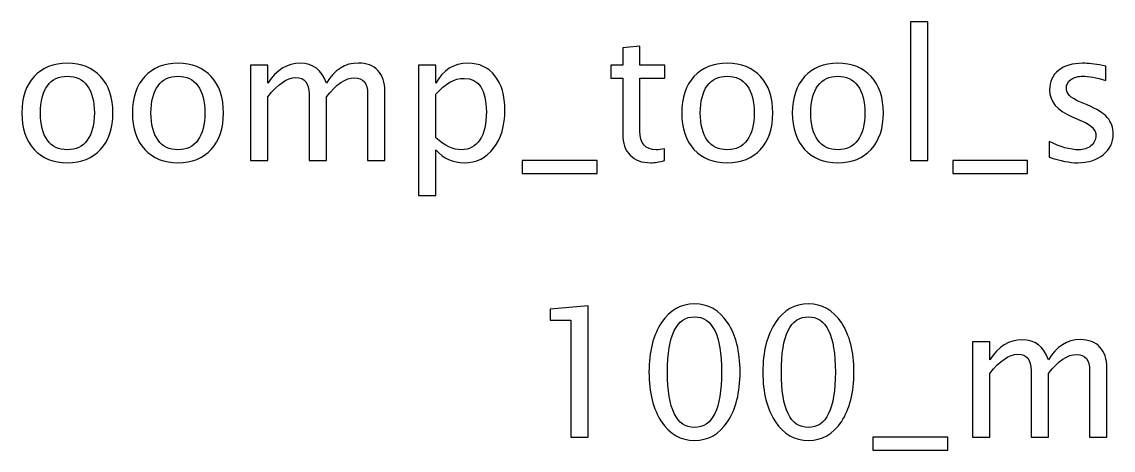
# Model space of a CAD drawing. Header units: centimetres. Extents: x -28.3 to 24.4, y -22.4 to 29.
# Drawn here: x -28.28 to -24.431, y 17.847 to 19.358 of the extents above; entities that cross this region are included whole.
import ezdxf

# ---------------------------------------------------------------- set-up
doc = ezdxf.new("R2010")
doc.units = ezdxf.units.CM
doc.header["$MEASUREMENT"] = 0
doc.layers.add('Layer 1', color=7, linetype='Continuous')

msp = doc.modelspace()

# ---------------------------------------------------------------- linework, layer by layer
at = {"layer": 'Layer 1'}
for points, knots in [([(-25.14572, 18.8682), (-25.14572, 18.8682), (-25.14572, 19.35779), (-25.14572, 19.35779), (-25.14572, 19.35779), (-25.14572, 19.35779), (-25.08476, 19.35779), (-25.08476, 19.35779), (-25.08476, 19.35779), (-25.08476, 19.35779), (-25.08476, 18.8682), (-25.08476, 18.8682), (-25.08476, 18.8682), (-25.08476, 18.8682), (-25.14572, 18.8682), (-25.14572, 18.8682)], [0, 0, 0, 0, 0.2, 0.2, 0.2, 0.2, 0.4, 0.4, 0.4, 0.4, 0.6, 0.6, 0.6, 0.6, 1, 1, 1, 1]), ([(-26.01291, 18.86831), (-26.03175, 18.86312), (-26.04816, 18.86058), (-26.06202, 18.86058), (-26.06202, 18.86058), (-26.09314, 18.86058), (-26.11737, 18.86947), (-26.13473, 18.88725), (-26.13473, 18.88725), (-26.15219, 18.90503), (-26.16087, 18.92969), (-26.16087, 18.96133), (-26.16087, 18.96133), (-26.16087, 18.96133), (-26.16087, 19.15903), (-26.16087, 19.15903), (-26.16087, 19.15903), (-26.16087, 19.15903), (-26.20299, 19.15903), (-26.20299, 19.15903), (-26.20299, 19.15903), (-26.20299, 19.15903), (-26.20299, 19.20475), (-26.20299, 19.20475), (-26.20299, 19.20475), (-26.20299, 19.20475), (-26.16087, 19.20475), (-26.16087, 19.20475), (-26.16087, 19.20475), (-26.16087, 19.20475), (-26.16087, 19.2656), (-26.16087, 19.2656), (-26.16087, 19.2656), (-26.16087, 19.2656), (-26.09991, 19.27143), (-26.09991, 19.27143), (-26.09991, 19.27143), (-26.09991, 19.27143), (-26.09991, 19.20475), (-26.09991, 19.20475), (-26.09991, 19.20475), (-26.09991, 19.20475), (-26.01164, 19.20475), (-26.01164, 19.20475), (-26.01164, 19.20475), (-26.01164, 19.20475), (-26.01164, 19.15903), (-26.01164, 19.15903), (-26.01164, 19.15903), (-26.01164, 19.15903), (-26.09991, 19.15903), (-26.09991, 19.15903), (-26.09991, 19.15903), (-26.09991, 19.15903), (-26.09991, 18.97234), (-26.09991, 18.97234), (-26.09991, 18.97234), (-26.09991, 18.92831), (-26.08075, 18.9063), (-26.04255, 18.9063), (-26.04255, 18.9063), (-26.0344, 18.9063), (-26.02456, 18.90768), (-26.01291, 18.91032), (-26.01291, 18.91032), (-26.01291, 18.91032), (-26.01291, 18.86831), (-26.01291, 18.86831)], [0, 0, 0, 0, 0.0555556, 0.0555556, 0.0555556, 0.0555556, 0.1111111, 0.1111111, 0.1111111, 0.1111111, 0.1666667, 0.1666667, 0.1666667, 0.1666667, 0.2222222, 0.2222222, 0.2222222, 0.2222222, 0.2777778, 0.2777778, 0.2777778, 0.2777778, 0.3333333, 0.3333333, 0.3333333, 0.3333333, 0.3888889, 0.3888889, 0.3888889, 0.3888889, 0.4444444, 0.4444444, 0.4444444, 0.4444444, 0.5, 0.5, 0.5, 0.5, 0.5555556, 0.5555556, 0.5555556, 0.5555556, 0.6111111, 0.6111111, 0.6111111, 0.6111111, 0.6666667, 0.6666667, 0.6666667, 0.6666667, 0.7222222, 0.7222222, 0.7222222, 0.7222222, 0.7777778, 0.7777778, 0.7777778, 0.7777778, 0.8333333, 0.8333333, 0.8333333, 0.8333333, 0.8888889, 0.8888889, 0.8888889, 0.8888889, 1, 1, 1, 1]), ([(-28.11963, 18.86058), (-28.16906, 18.86058), (-28.20822, 18.87635), (-28.237, 18.90789), (-28.237, 18.90789), (-28.2659, 18.93943), (-28.28029, 18.98229), (-28.28029, 19.03637), (-28.28029, 19.03637), (-28.28029, 19.09034), (-28.2659, 19.1331), (-28.237, 19.16453), (-28.237, 19.16453), (-28.20822, 19.19597), (-28.16906, 19.21174), (-28.11963, 19.21174), (-28.11963, 19.21174), (-28.07021, 19.21174), (-28.03105, 19.19597), (-28.00227, 19.16453), (-28.00227, 19.16453), (-27.97337, 19.1331), (-27.95898, 19.09034), (-27.95898, 19.03637), (-27.95898, 19.03637), (-27.95898, 18.98229), (-27.97337, 18.93943), (-28.00227, 18.90789), (-28.00227, 18.90789), (-28.03105, 18.87635), (-28.07021, 18.86058), (-28.11963, 18.86058)], [0, 0, 0, 0, 0.1111111, 0.1111111, 0.1111111, 0.1111111, 0.2222222, 0.2222222, 0.2222222, 0.2222222, 0.3333333, 0.3333333, 0.3333333, 0.3333333, 0.4444444, 0.4444444, 0.4444444, 0.4444444, 0.5555556, 0.5555556, 0.5555556, 0.5555556, 0.6666667, 0.6666667, 0.6666667, 0.6666667, 0.7777778, 0.7777778, 0.7777778, 0.7777778, 1, 1, 1, 1]), ([(-27.72953, 18.86058), (-27.77896, 18.86058), (-27.81812, 18.87635), (-27.8469, 18.90789), (-27.8469, 18.90789), (-27.8758, 18.93943), (-27.89019, 18.98229), (-27.89019, 19.03637), (-27.89019, 19.03637), (-27.89019, 19.09034), (-27.8758, 19.1331), (-27.8469, 19.16453), (-27.8469, 19.16453), (-27.81812, 19.19597), (-27.77896, 19.21174), (-27.72953, 19.21174), (-27.72953, 19.21174), (-27.68011, 19.21174), (-27.64095, 19.19597), (-27.61217, 19.16453), (-27.61217, 19.16453), (-27.58327, 19.1331), (-27.56888, 19.09034), (-27.56888, 19.03637), (-27.56888, 19.03637), (-27.56888, 18.98229), (-27.58327, 18.93943), (-27.61217, 18.90789), (-27.61217, 18.90789), (-27.64095, 18.87635), (-27.68011, 18.86058), (-27.72953, 18.86058)], [0, 0, 0, 0, 0.1111111, 0.1111111, 0.1111111, 0.1111111, 0.2222222, 0.2222222, 0.2222222, 0.2222222, 0.3333333, 0.3333333, 0.3333333, 0.3333333, 0.4444444, 0.4444444, 0.4444444, 0.4444444, 0.5555556, 0.5555556, 0.5555556, 0.5555556, 0.6666667, 0.6666667, 0.6666667, 0.6666667, 0.7777778, 0.7777778, 0.7777778, 0.7777778, 1, 1, 1, 1]), ([(-27.47342, 18.8682), (-27.47342, 18.8682), (-27.47342, 19.20475), (-27.47342, 19.20475), (-27.47342, 19.20475), (-27.47342, 19.20475), (-27.41246, 19.20475), (-27.41246, 19.20475), (-27.41246, 19.20475), (-27.41246, 19.20475), (-27.41246, 19.14114), (-27.41246, 19.14114), (-27.41246, 19.14114), (-27.38272, 19.18824), (-27.34462, 19.21174), (-27.29795, 19.21174), (-27.29795, 19.21174), (-27.25297, 19.21174), (-27.22238, 19.18824), (-27.20608, 19.14114), (-27.20608, 19.14114), (-27.17719, 19.18866), (-27.13952, 19.21237), (-27.09327, 19.21237), (-27.09327, 19.21237), (-27.06374, 19.21237), (-27.04077, 19.20369), (-27.02437, 19.18623), (-27.02437, 19.18623), (-27.00796, 19.16877), (-26.99971, 19.14432), (-26.99971, 19.11289), (-26.99971, 19.11289), (-26.99971, 19.11289), (-26.99971, 18.8682), (-26.99971, 18.8682), (-26.99971, 18.8682), (-26.99971, 18.8682), (-27.06067, 18.8682), (-27.06067, 18.8682), (-27.06067, 18.8682), (-27.06067, 18.8682), (-27.06067, 19.10283), (-27.06067, 19.10283), (-27.06067, 19.10283), (-27.06067, 19.14114), (-27.07591, 19.1603), (-27.10639, 19.1603), (-27.10639, 19.1603), (-27.13803, 19.1603), (-27.17127, 19.13797), (-27.20608, 19.0932), (-27.20608, 19.0932), (-27.20608, 19.0932), (-27.20608, 18.8682), (-27.20608, 18.8682), (-27.20608, 18.8682), (-27.20608, 18.8682), (-27.26704, 18.8682), (-27.26704, 18.8682), (-27.26704, 18.8682), (-27.26704, 18.8682), (-27.26704, 19.10304), (-27.26704, 19.10304), (-27.26704, 19.10304), (-27.26704, 19.14167), (-27.2825, 19.16094), (-27.31351, 19.16094), (-27.31351, 19.16094), (-27.3443, 19.16094), (-27.37732, 19.1385), (-27.41246, 19.09352), (-27.41246, 19.09352), (-27.41246, 19.09352), (-27.41246, 18.8682), (-27.41246, 18.8682), (-27.41246, 18.8682), (-27.41246, 18.8682), (-27.47342, 18.8682), (-27.47342, 18.8682)], [0, 0, 0, 0, 0.047619, 0.047619, 0.047619, 0.047619, 0.0952381, 0.0952381, 0.0952381, 0.0952381, 0.1428571, 0.1428571, 0.1428571, 0.1428571, 0.1904762, 0.1904762, 0.1904762, 0.1904762, 0.2380952, 0.2380952, 0.2380952, 0.2380952, 0.2857143, 0.2857143, 0.2857143, 0.2857143, 0.3333333, 0.3333333, 0.3333333, 0.3333333, 0.3809524, 0.3809524, 0.3809524, 0.3809524, 0.4285714, 0.4285714, 0.4285714, 0.4285714, 0.4761905, 0.4761905, 0.4761905, 0.4761905, 0.5238095, 0.5238095, 0.5238095, 0.5238095, 0.5714286, 0.5714286, 0.5714286, 0.5714286, 0.6190476, 0.6190476, 0.6190476, 0.6190476, 0.6666667, 0.6666667, 0.6666667, 0.6666667, 0.7142857, 0.7142857, 0.7142857, 0.7142857, 0.7619048, 0.7619048, 0.7619048, 0.7619048, 0.8095238, 0.8095238, 0.8095238, 0.8095238, 0.8571429, 0.8571429, 0.8571429, 0.8571429, 0.9047619, 0.9047619, 0.9047619, 0.9047619, 1, 1, 1, 1]), ([(-26.88054, 18.74564), (-26.88054, 18.74564), (-26.88054, 19.20475), (-26.88054, 19.20475), (-26.88054, 19.20475), (-26.88054, 19.20475), (-26.81958, 19.20475), (-26.81958, 19.20475), (-26.81958, 19.20475), (-26.81958, 19.20475), (-26.81958, 19.14114), (-26.81958, 19.14114), (-26.81958, 19.14114), (-26.7946, 19.18824), (-26.75703, 19.21174), (-26.70697, 19.21174), (-26.70697, 19.21174), (-26.66644, 19.21174), (-26.63458, 19.19702), (-26.6113, 19.1675), (-26.6113, 19.1675), (-26.58802, 19.13797), (-26.57637, 19.09765), (-26.57637, 19.04653), (-26.57637, 19.04653), (-26.57637, 18.99086), (-26.5896, 18.94588), (-26.61596, 18.9118), (-26.61596, 18.9118), (-26.64231, 18.87762), (-26.67702, 18.86058), (-26.71999, 18.86058), (-26.71999, 18.86058), (-26.75989, 18.86058), (-26.79312, 18.87582), (-26.81958, 18.90641), (-26.81958, 18.90641), (-26.81958, 18.90641), (-26.81958, 18.74564), (-26.81958, 18.74564), (-26.81958, 18.74564), (-26.81958, 18.74564), (-26.88054, 18.74564), (-26.88054, 18.74564)], [0, 0, 0, 0, 0.0833333, 0.0833333, 0.0833333, 0.0833333, 0.1666667, 0.1666667, 0.1666667, 0.1666667, 0.25, 0.25, 0.25, 0.25, 0.3333333, 0.3333333, 0.3333333, 0.3333333, 0.4166667, 0.4166667, 0.4166667, 0.4166667, 0.5, 0.5, 0.5, 0.5, 0.5833333, 0.5833333, 0.5833333, 0.5833333, 0.6666667, 0.6666667, 0.6666667, 0.6666667, 0.75, 0.75, 0.75, 0.75, 0.8333333, 0.8333333, 0.8333333, 0.8333333, 1, 1, 1, 1]), ([(-25.79193, 18.86058), (-25.84136, 18.86058), (-25.88052, 18.87635), (-25.9093, 18.90789), (-25.9093, 18.90789), (-25.9382, 18.93943), (-25.95259, 18.98229), (-25.95259, 19.03637), (-25.95259, 19.03637), (-25.95259, 19.09034), (-25.9382, 19.1331), (-25.9093, 19.16453), (-25.9093, 19.16453), (-25.88052, 19.19597), (-25.84136, 19.21174), (-25.79193, 19.21174), (-25.79193, 19.21174), (-25.74251, 19.21174), (-25.70335, 19.19597), (-25.67457, 19.16453), (-25.67457, 19.16453), (-25.64567, 19.1331), (-25.63128, 19.09034), (-25.63128, 19.03637), (-25.63128, 19.03637), (-25.63128, 18.98229), (-25.64567, 18.93943), (-25.67457, 18.90789), (-25.67457, 18.90789), (-25.70335, 18.87635), (-25.74251, 18.86058), (-25.79193, 18.86058)], [0, 0, 0, 0, 0.1111111, 0.1111111, 0.1111111, 0.1111111, 0.2222222, 0.2222222, 0.2222222, 0.2222222, 0.3333333, 0.3333333, 0.3333333, 0.3333333, 0.4444444, 0.4444444, 0.4444444, 0.4444444, 0.5555556, 0.5555556, 0.5555556, 0.5555556, 0.6666667, 0.6666667, 0.6666667, 0.6666667, 0.7777778, 0.7777778, 0.7777778, 0.7777778, 1, 1, 1, 1]), ([(-25.40183, 18.86058), (-25.45126, 18.86058), (-25.49042, 18.87635), (-25.5192, 18.90789), (-25.5192, 18.90789), (-25.5481, 18.93943), (-25.56249, 18.98229), (-25.56249, 19.03637), (-25.56249, 19.03637), (-25.56249, 19.09034), (-25.5481, 19.1331), (-25.5192, 19.16453), (-25.5192, 19.16453), (-25.49042, 19.19597), (-25.45126, 19.21174), (-25.40183, 19.21174), (-25.40183, 19.21174), (-25.35241, 19.21174), (-25.31325, 19.19597), (-25.28447, 19.16453), (-25.28447, 19.16453), (-25.25557, 19.1331), (-25.24118, 19.09034), (-25.24118, 19.03637), (-25.24118, 19.03637), (-25.24118, 18.98229), (-25.25557, 18.93943), (-25.28447, 18.90789), (-25.28447, 18.90789), (-25.31325, 18.87635), (-25.35241, 18.86058), (-25.40183, 18.86058)], [0, 0, 0, 0, 0.1111111, 0.1111111, 0.1111111, 0.1111111, 0.2222222, 0.2222222, 0.2222222, 0.2222222, 0.3333333, 0.3333333, 0.3333333, 0.3333333, 0.4444444, 0.4444444, 0.4444444, 0.4444444, 0.5555556, 0.5555556, 0.5555556, 0.5555556, 0.6666667, 0.6666667, 0.6666667, 0.6666667, 0.7777778, 0.7777778, 0.7777778, 0.7777778, 1, 1, 1, 1]), ([(-24.65676, 18.88027), (-24.65676, 18.88027), (-24.65676, 18.93615), (-24.65676, 18.93615), (-24.65676, 18.93615), (-24.61687, 18.91625), (-24.58226, 18.9063), (-24.55273, 18.9063), (-24.55273, 18.9063), (-24.53516, 18.9063), (-24.52056, 18.91106), (-24.50902, 18.92059), (-24.50902, 18.92059), (-24.49749, 18.93001), (-24.49166, 18.94186), (-24.49166, 18.95615), (-24.49166, 18.95615), (-24.49166, 18.977), (-24.50786, 18.99425), (-24.54024, 19.0079), (-24.54024, 19.0079), (-24.54024, 19.0079), (-24.57591, 19.02303), (-24.57591, 19.02303), (-24.57591, 19.02303), (-24.62851, 19.04484), (-24.65486, 19.07637), (-24.65486, 19.11733), (-24.65486, 19.11733), (-24.65486, 19.14665), (-24.64449, 19.16972), (-24.62374, 19.18655), (-24.62374, 19.18655), (-24.603, 19.20337), (-24.57453, 19.21174), (-24.53844, 19.21174), (-24.53844, 19.21174), (-24.51971, 19.21174), (-24.49643, 19.2092), (-24.4688, 19.20401), (-24.4688, 19.20401), (-24.4688, 19.20401), (-24.4561, 19.20158), (-24.4561, 19.20158), (-24.4561, 19.20158), (-24.4561, 19.20158), (-24.4561, 19.15078), (-24.4561, 19.15078), (-24.4561, 19.15078), (-24.49008, 19.16094), (-24.51717, 19.16602), (-24.53738, 19.16602), (-24.53738, 19.16602), (-24.55516, 19.16602), (-24.56924, 19.1621), (-24.57993, 19.15437), (-24.57993, 19.15437), (-24.59051, 19.14665), (-24.5958, 19.13628), (-24.5958, 19.12326), (-24.5958, 19.12326), (-24.5958, 19.10495), (-24.58099, 19.08939), (-24.55125, 19.0768), (-24.55125, 19.0768), (-24.55125, 19.0768), (-24.52193, 19.06442), (-24.52193, 19.06442), (-24.52193, 19.06442), (-24.4887, 19.05045), (-24.46521, 19.03563), (-24.45145, 19.02007), (-24.45145, 19.02007), (-24.43758, 19.00451), (-24.4307, 18.98504), (-24.4307, 18.96176), (-24.4307, 18.96176), (-24.4307, 18.93223), (-24.44235, 18.90799), (-24.46574, 18.88905), (-24.46574, 18.88905), (-24.48902, 18.87011), (-24.51886, 18.86058), (-24.55516, 18.86058), (-24.55516, 18.86058), (-24.5831, 18.86058), (-24.61687, 18.86714), (-24.65676, 18.88027)], [0, 0, 0, 0, 0.0434783, 0.0434783, 0.0434783, 0.0434783, 0.0869565, 0.0869565, 0.0869565, 0.0869565, 0.1304348, 0.1304348, 0.1304348, 0.1304348, 0.173913, 0.173913, 0.173913, 0.173913, 0.2173913, 0.2173913, 0.2173913, 0.2173913, 0.2608696, 0.2608696, 0.2608696, 0.2608696, 0.3043478, 0.3043478, 0.3043478, 0.3043478, 0.3478261, 0.3478261, 0.3478261, 0.3478261, 0.3913043, 0.3913043, 0.3913043, 0.3913043, 0.4347826, 0.4347826, 0.4347826, 0.4347826, 0.4782609, 0.4782609, 0.4782609, 0.4782609, 0.5217391, 0.5217391, 0.5217391, 0.5217391, 0.5652174, 0.5652174, 0.5652174, 0.5652174, 0.6086957, 0.6086957, 0.6086957, 0.6086957, 0.6521739, 0.6521739, 0.6521739, 0.6521739, 0.6956522, 0.6956522, 0.6956522, 0.6956522, 0.7391304, 0.7391304, 0.7391304, 0.7391304, 0.7826087, 0.7826087, 0.7826087, 0.7826087, 0.826087, 0.826087, 0.826087, 0.826087, 0.8695652, 0.8695652, 0.8695652, 0.8695652, 0.9130435, 0.9130435, 0.9130435, 0.9130435, 1, 1, 1, 1]), ([(-28.11974, 18.9063), (-28.08958, 18.9063), (-28.06608, 18.91762), (-28.04936, 18.94038), (-28.04936, 18.94038), (-28.03275, 18.96303), (-28.02438, 18.99509), (-28.02438, 19.03637), (-28.02438, 19.03637), (-28.02438, 19.07754), (-28.03275, 19.1095), (-28.04936, 19.13215), (-28.04936, 19.13215), (-28.06608, 19.15469), (-28.08958, 19.16602), (-28.11974, 19.16602), (-28.11974, 19.16602), (-28.15001, 19.16602), (-28.1735, 19.15469), (-28.19001, 19.13215), (-28.19001, 19.13215), (-28.20663, 19.1095), (-28.21488, 19.07754), (-28.21488, 19.03637), (-28.21488, 19.03637), (-28.21488, 18.99509), (-28.20663, 18.96303), (-28.19001, 18.94038), (-28.19001, 18.94038), (-28.1735, 18.91762), (-28.15001, 18.9063), (-28.11974, 18.9063)], [0, 0, 0, 0, 0.1111111, 0.1111111, 0.1111111, 0.1111111, 0.2222222, 0.2222222, 0.2222222, 0.2222222, 0.3333333, 0.3333333, 0.3333333, 0.3333333, 0.4444444, 0.4444444, 0.4444444, 0.4444444, 0.5555556, 0.5555556, 0.5555556, 0.5555556, 0.6666667, 0.6666667, 0.6666667, 0.6666667, 0.7777778, 0.7777778, 0.7777778, 0.7777778, 1, 1, 1, 1]), ([(-27.72964, 18.9063), (-27.69948, 18.9063), (-27.67598, 18.91762), (-27.65926, 18.94038), (-27.65926, 18.94038), (-27.64265, 18.96303), (-27.63428, 18.99509), (-27.63428, 19.03637), (-27.63428, 19.03637), (-27.63428, 19.07754), (-27.64265, 19.1095), (-27.65926, 19.13215), (-27.65926, 19.13215), (-27.67598, 19.15469), (-27.69948, 19.16602), (-27.72964, 19.16602), (-27.72964, 19.16602), (-27.75991, 19.16602), (-27.7834, 19.15469), (-27.79991, 19.13215), (-27.79991, 19.13215), (-27.81653, 19.1095), (-27.82478, 19.07754), (-27.82478, 19.03637), (-27.82478, 19.03637), (-27.82478, 18.99509), (-27.81653, 18.96303), (-27.79991, 18.94038), (-27.79991, 18.94038), (-27.7834, 18.91762), (-27.75991, 18.9063), (-27.72964, 18.9063)], [0, 0, 0, 0, 0.1111111, 0.1111111, 0.1111111, 0.1111111, 0.2222222, 0.2222222, 0.2222222, 0.2222222, 0.3333333, 0.3333333, 0.3333333, 0.3333333, 0.4444444, 0.4444444, 0.4444444, 0.4444444, 0.5555556, 0.5555556, 0.5555556, 0.5555556, 0.6666667, 0.6666667, 0.6666667, 0.6666667, 0.7777778, 0.7777778, 0.7777778, 0.7777778, 1, 1, 1, 1]), ([(-26.81958, 18.94842), (-26.78815, 18.92038), (-26.7582, 18.9063), (-26.72973, 18.9063), (-26.72973, 18.9063), (-26.70168, 18.9063), (-26.67999, 18.91805), (-26.66475, 18.94144), (-26.66475, 18.94144), (-26.6494, 18.96483), (-26.64178, 18.99774), (-26.64178, 19.04029), (-26.64178, 19.04029), (-26.64178, 19.11903), (-26.66781, 19.1584), (-26.71988, 19.1584), (-26.71988, 19.1584), (-26.75396, 19.1584), (-26.78719, 19.13998), (-26.81958, 19.10304), (-26.81958, 19.10304), (-26.81958, 19.10304), (-26.81958, 18.94842), (-26.81958, 18.94842)], [0, 0, 0, 0, 0.1428571, 0.1428571, 0.1428571, 0.1428571, 0.2857143, 0.2857143, 0.2857143, 0.2857143, 0.4285714, 0.4285714, 0.4285714, 0.4285714, 0.5714286, 0.5714286, 0.5714286, 0.5714286, 0.7142857, 0.7142857, 0.7142857, 0.7142857, 1, 1, 1, 1]), ([(-25.79204, 18.9063), (-25.76188, 18.9063), (-25.73838, 18.91762), (-25.72166, 18.94038), (-25.72166, 18.94038), (-25.70505, 18.96303), (-25.69668, 18.99509), (-25.69668, 19.03637), (-25.69668, 19.03637), (-25.69668, 19.07754), (-25.70505, 19.1095), (-25.72166, 19.13215), (-25.72166, 19.13215), (-25.73838, 19.15469), (-25.76188, 19.16602), (-25.79204, 19.16602), (-25.79204, 19.16602), (-25.82231, 19.16602), (-25.8458, 19.15469), (-25.86231, 19.13215), (-25.86231, 19.13215), (-25.87893, 19.1095), (-25.88718, 19.07754), (-25.88718, 19.03637), (-25.88718, 19.03637), (-25.88718, 18.99509), (-25.87893, 18.96303), (-25.86231, 18.94038), (-25.86231, 18.94038), (-25.8458, 18.91762), (-25.82231, 18.9063), (-25.79204, 18.9063)], [0, 0, 0, 0, 0.1111111, 0.1111111, 0.1111111, 0.1111111, 0.2222222, 0.2222222, 0.2222222, 0.2222222, 0.3333333, 0.3333333, 0.3333333, 0.3333333, 0.4444444, 0.4444444, 0.4444444, 0.4444444, 0.5555556, 0.5555556, 0.5555556, 0.5555556, 0.6666667, 0.6666667, 0.6666667, 0.6666667, 0.7777778, 0.7777778, 0.7777778, 0.7777778, 1, 1, 1, 1]), ([(-25.40194, 18.9063), (-25.37178, 18.9063), (-25.34828, 18.91762), (-25.33156, 18.94038), (-25.33156, 18.94038), (-25.31495, 18.96303), (-25.30658, 18.99509), (-25.30658, 19.03637), (-25.30658, 19.03637), (-25.30658, 19.07754), (-25.31495, 19.1095), (-25.33156, 19.13215), (-25.33156, 19.13215), (-25.34828, 19.15469), (-25.37178, 19.16602), (-25.40194, 19.16602), (-25.40194, 19.16602), (-25.43221, 19.16602), (-25.4557, 19.15469), (-25.47221, 19.13215), (-25.47221, 19.13215), (-25.48883, 19.1095), (-25.49708, 19.07754), (-25.49708, 19.03637), (-25.49708, 19.03637), (-25.49708, 18.99509), (-25.48883, 18.96303), (-25.47221, 18.94038), (-25.47221, 18.94038), (-25.4557, 18.91762), (-25.43221, 18.9063), (-25.40194, 18.9063)], [0, 0, 0, 0, 0.1111111, 0.1111111, 0.1111111, 0.1111111, 0.2222222, 0.2222222, 0.2222222, 0.2222222, 0.3333333, 0.3333333, 0.3333333, 0.3333333, 0.4444444, 0.4444444, 0.4444444, 0.4444444, 0.5555556, 0.5555556, 0.5555556, 0.5555556, 0.6666667, 0.6666667, 0.6666667, 0.6666667, 0.7777778, 0.7777778, 0.7777778, 0.7777778, 1, 1, 1, 1]), ([(-26.5152, 18.82248), (-26.5152, 18.82248), (-26.5152, 18.8682), (-26.5152, 18.8682), (-26.5152, 18.8682), (-26.5152, 18.8682), (-26.25104, 18.8682), (-26.25104, 18.8682), (-26.25104, 18.8682), (-26.25104, 18.8682), (-26.25104, 18.82248), (-26.25104, 18.82248), (-26.25104, 18.82248), (-26.25104, 18.82248), (-26.5152, 18.82248), (-26.5152, 18.82248)], [0, 0, 0, 0, 0.2, 0.2, 0.2, 0.2, 0.4, 0.4, 0.4, 0.4, 0.6, 0.6, 0.6, 0.6, 1, 1, 1, 1]), ([(-24.99649, 18.82248), (-24.99649, 18.82248), (-24.99649, 18.8682), (-24.99649, 18.8682), (-24.99649, 18.8682), (-24.99649, 18.8682), (-24.73233, 18.8682), (-24.73233, 18.8682), (-24.73233, 18.8682), (-24.73233, 18.8682), (-24.73233, 18.82248), (-24.73233, 18.82248), (-24.73233, 18.82248), (-24.73233, 18.82248), (-24.99649, 18.82248), (-24.99649, 18.82248)], [0, 0, 0, 0, 0.2, 0.2, 0.2, 0.2, 0.4, 0.4, 0.4, 0.4, 0.6, 0.6, 0.6, 0.6, 1, 1, 1, 1]), ([(-25.90745, 17.88099), (-25.9556, 17.88099), (-25.99444, 17.90311), (-26.02387, 17.94724), (-26.02387, 17.94724), (-26.05339, 17.99137), (-26.0681, 18.04958), (-26.0681, 18.12197), (-26.0681, 18.12197), (-26.0681, 18.19436), (-26.05339, 18.25257), (-26.02387, 18.2967), (-26.02387, 18.2967), (-25.99444, 18.34084), (-25.9556, 18.36296), (-25.90745, 18.36296), (-25.90745, 18.36296), (-25.85908, 18.36296), (-25.82024, 18.34094), (-25.79082, 18.29692), (-25.79082, 18.29692), (-25.76151, 18.25289), (-25.74679, 18.19457), (-25.74679, 18.12197), (-25.74679, 18.12197), (-25.74679, 18.04958), (-25.76151, 17.99137), (-25.79082, 17.94724), (-25.79082, 17.94724), (-25.82024, 17.90311), (-25.85908, 17.88099), (-25.90745, 17.88099)], [0, 0, 0, 0, 0.1111111, 0.1111111, 0.1111111, 0.1111111, 0.2222222, 0.2222222, 0.2222222, 0.2222222, 0.3333333, 0.3333333, 0.3333333, 0.3333333, 0.4444444, 0.4444444, 0.4444444, 0.4444444, 0.5555556, 0.5555556, 0.5555556, 0.5555556, 0.6666667, 0.6666667, 0.6666667, 0.6666667, 0.7777778, 0.7777778, 0.7777778, 0.7777778, 1, 1, 1, 1]), ([(-25.50592, 17.88099), (-25.55407, 17.88099), (-25.59291, 17.90311), (-25.62234, 17.94724), (-25.62234, 17.94724), (-25.65186, 17.99137), (-25.66657, 18.04958), (-25.66657, 18.12197), (-25.66657, 18.12197), (-25.66657, 18.19436), (-25.65186, 18.25257), (-25.62234, 18.2967), (-25.62234, 18.2967), (-25.59291, 18.34084), (-25.55407, 18.36296), (-25.50592, 18.36296), (-25.50592, 18.36296), (-25.45755, 18.36296), (-25.41871, 18.34094), (-25.38929, 18.29692), (-25.38929, 18.29692), (-25.35998, 18.25289), (-25.34526, 18.19457), (-25.34526, 18.12197), (-25.34526, 18.12197), (-25.34526, 18.04958), (-25.35998, 17.99137), (-25.38929, 17.94724), (-25.38929, 17.94724), (-25.41871, 17.90311), (-25.45755, 17.88099), (-25.50592, 17.88099)], [0, 0, 0, 0, 0.1111111, 0.1111111, 0.1111111, 0.1111111, 0.2222222, 0.2222222, 0.2222222, 0.2222222, 0.3333333, 0.3333333, 0.3333333, 0.3333333, 0.4444444, 0.4444444, 0.4444444, 0.4444444, 0.5555556, 0.5555556, 0.5555556, 0.5555556, 0.6666667, 0.6666667, 0.6666667, 0.6666667, 0.7777778, 0.7777778, 0.7777778, 0.7777778, 1, 1, 1, 1]), ([(-26.34327, 17.89242), (-26.34327, 17.89242), (-26.34327, 18.30581), (-26.34327, 18.30581), (-26.34327, 18.30581), (-26.34327, 18.30581), (-26.41629, 18.30581), (-26.41629, 18.30581), (-26.41629, 18.30581), (-26.41629, 18.30581), (-26.41629, 18.34391), (-26.41629, 18.34391), (-26.41629, 18.34391), (-26.41629, 18.34391), (-26.28231, 18.35534), (-26.28231, 18.35534), (-26.28231, 18.35534), (-26.28231, 18.35534), (-26.28231, 17.89242), (-26.28231, 17.89242), (-26.28231, 17.89242), (-26.28231, 17.89242), (-26.34327, 17.89242), (-26.34327, 17.89242)], [0, 0, 0, 0, 0.1428571, 0.1428571, 0.1428571, 0.1428571, 0.2857143, 0.2857143, 0.2857143, 0.2857143, 0.4285714, 0.4285714, 0.4285714, 0.4285714, 0.5714286, 0.5714286, 0.5714286, 0.5714286, 0.7142857, 0.7142857, 0.7142857, 0.7142857, 1, 1, 1, 1]), ([(-25.90756, 17.92671), (-25.84395, 17.92671), (-25.8122, 17.9918), (-25.8122, 18.12197), (-25.8122, 18.12197), (-25.8122, 18.25215), (-25.84395, 18.31724), (-25.90756, 18.31724), (-25.90756, 18.31724), (-25.97095, 18.31724), (-26.0027, 18.25215), (-26.0027, 18.12197), (-26.0027, 18.12197), (-26.0027, 17.9918), (-25.97095, 17.92671), (-25.90756, 17.92671)], [0, 0, 0, 0, 0.2, 0.2, 0.2, 0.2, 0.4, 0.4, 0.4, 0.4, 0.6, 0.6, 0.6, 0.6, 1, 1, 1, 1]), ([(-25.50603, 17.92671), (-25.44242, 17.92671), (-25.41067, 17.9918), (-25.41067, 18.12197), (-25.41067, 18.12197), (-25.41067, 18.25215), (-25.44242, 18.31724), (-25.50603, 18.31724), (-25.50603, 18.31724), (-25.56942, 18.31724), (-25.60117, 18.25215), (-25.60117, 18.12197), (-25.60117, 18.12197), (-25.60117, 17.9918), (-25.56942, 17.92671), (-25.50603, 17.92671)], [0, 0, 0, 0, 0.2, 0.2, 0.2, 0.2, 0.4, 0.4, 0.4, 0.4, 0.6, 0.6, 0.6, 0.6, 1, 1, 1, 1]), ([(-24.92659, 17.89242), (-24.92659, 17.89242), (-24.92659, 18.22897), (-24.92659, 18.22897), (-24.92659, 18.22897), (-24.92659, 18.22897), (-24.86563, 18.22897), (-24.86563, 18.22897), (-24.86563, 18.22897), (-24.86563, 18.22897), (-24.86563, 18.16536), (-24.86563, 18.16536), (-24.86563, 18.16536), (-24.83589, 18.21246), (-24.79779, 18.23596), (-24.75112, 18.23596), (-24.75112, 18.23596), (-24.70614, 18.23596), (-24.67555, 18.21246), (-24.65925, 18.16536), (-24.65925, 18.16536), (-24.63036, 18.21288), (-24.59269, 18.23659), (-24.54644, 18.23659), (-24.54644, 18.23659), (-24.51691, 18.23659), (-24.49394, 18.22791), (-24.47754, 18.21045), (-24.47754, 18.21045), (-24.46113, 18.19299), (-24.45288, 18.16854), (-24.45288, 18.13711), (-24.45288, 18.13711), (-24.45288, 18.13711), (-24.45288, 17.89242), (-24.45288, 17.89242), (-24.45288, 17.89242), (-24.45288, 17.89242), (-24.51384, 17.89242), (-24.51384, 17.89242), (-24.51384, 17.89242), (-24.51384, 17.89242), (-24.51384, 18.12705), (-24.51384, 18.12705), (-24.51384, 18.12705), (-24.51384, 18.16536), (-24.52908, 18.18452), (-24.55956, 18.18452), (-24.55956, 18.18452), (-24.5912, 18.18452), (-24.62444, 18.16219), (-24.65925, 18.11742), (-24.65925, 18.11742), (-24.65925, 18.11742), (-24.65925, 17.89242), (-24.65925, 17.89242), (-24.65925, 17.89242), (-24.65925, 17.89242), (-24.72021, 17.89242), (-24.72021, 17.89242), (-24.72021, 17.89242), (-24.72021, 17.89242), (-24.72021, 18.12726), (-24.72021, 18.12726), (-24.72021, 18.12726), (-24.72021, 18.16589), (-24.73567, 18.18516), (-24.76668, 18.18516), (-24.76668, 18.18516), (-24.79747, 18.18516), (-24.83049, 18.16272), (-24.86563, 18.11774), (-24.86563, 18.11774), (-24.86563, 18.11774), (-24.86563, 17.89242), (-24.86563, 17.89242), (-24.86563, 17.89242), (-24.86563, 17.89242), (-24.92659, 17.89242), (-24.92659, 17.89242)], [0, 0, 0, 0, 0.047619, 0.047619, 0.047619, 0.047619, 0.0952381, 0.0952381, 0.0952381, 0.0952381, 0.1428571, 0.1428571, 0.1428571, 0.1428571, 0.1904762, 0.1904762, 0.1904762, 0.1904762, 0.2380952, 0.2380952, 0.2380952, 0.2380952, 0.2857143, 0.2857143, 0.2857143, 0.2857143, 0.3333333, 0.3333333, 0.3333333, 0.3333333, 0.3809524, 0.3809524, 0.3809524, 0.3809524, 0.4285714, 0.4285714, 0.4285714, 0.4285714, 0.4761905, 0.4761905, 0.4761905, 0.4761905, 0.5238095, 0.5238095, 0.5238095, 0.5238095, 0.5714286, 0.5714286, 0.5714286, 0.5714286, 0.6190476, 0.6190476, 0.6190476, 0.6190476, 0.6666667, 0.6666667, 0.6666667, 0.6666667, 0.7142857, 0.7142857, 0.7142857, 0.7142857, 0.7619048, 0.7619048, 0.7619048, 0.7619048, 0.8095238, 0.8095238, 0.8095238, 0.8095238, 0.8571429, 0.8571429, 0.8571429, 0.8571429, 0.9047619, 0.9047619, 0.9047619, 0.9047619, 1, 1, 1, 1]), ([(-25.27838, 17.8467), (-25.27838, 17.8467), (-25.27838, 17.89242), (-25.27838, 17.89242), (-25.27838, 17.89242), (-25.27838, 17.89242), (-25.01422, 17.89242), (-25.01422, 17.89242), (-25.01422, 17.89242), (-25.01422, 17.89242), (-25.01422, 17.8467), (-25.01422, 17.8467), (-25.01422, 17.8467), (-25.01422, 17.8467), (-25.27838, 17.8467), (-25.27838, 17.8467)], [0, 0, 0, 0, 0.2, 0.2, 0.2, 0.2, 0.4, 0.4, 0.4, 0.4, 0.6, 0.6, 0.6, 0.6, 1, 1, 1, 1])]:
    msp.add_open_spline(points, degree=3, knots=knots, dxfattribs=at)

doc.saveas('drawing.dxf')
